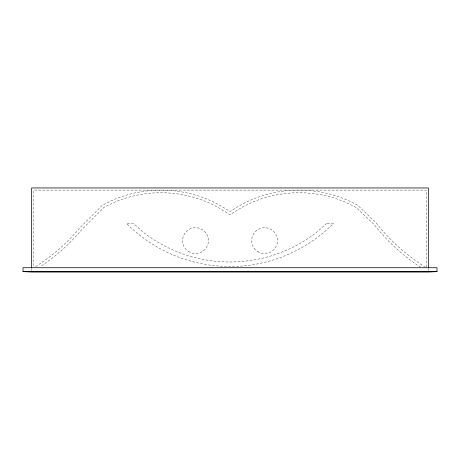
<?xml version="1.0" encoding="UTF-8"?>
<svg xmlns="http://www.w3.org/2000/svg" width="460" height="460" viewBox="0 0 460 460"><rect width="100%" height="100%" fill="white"/><g stroke="black" fill="none" stroke-linecap="round" stroke-linejoin="round"><path stroke-width="0.34" stroke-dasharray="2.3 1.72" d="M420.785 267.363L419.054 266.248A194.126 194.126 0 0 1 378.218 229.62L374.032 224.445L356.092 207.408L345.586 202.273A118.553 118.553 0 0 0 241.661 207.523L230 214.762L218.339 207.523A118.553 118.553 0 0 0 114.413 202.273L103.943 207.391L81.69 229.724L77.268 234.813A194.126 194.126 0 0 1 40.946 266.248M428.375 268.456L428.375 270.606M426.219 267.013L426.219 190.106L33.781 190.106L33.781 267.018M31.625 268.456L31.625 270.606M35.506 266.656A191.504 191.504 0 0 0 79.77 227.936L102.39 205.223A121.181 121.181 0 0 1 230 211.669A121.181 121.181 0 0 1 357.61 205.223L375.964 222.657A191.504 191.504 0 0 0 425.644 267.375M326.692 223.387L316.376 232.507A141.243 141.243 0 0 1 143.623 232.507L133.308 223.387L126.5 223.387A145.762 145.762 0 0 0 333.5 223.387L326.692 223.387M257.473 251.442A12.937 12.937 0 0 0 277.501 241.391A12.937 12.937 0 0 0 258.784 229.074A12.937 12.937 0 0 0 257.473 251.442M188.387 251.442A12.937 12.937 0 0 0 208.414 241.391A12.937 12.937 0 0 0 189.698 229.074A12.937 12.937 0 0 0 188.387 251.442"/><path stroke-width="0.69" d="M437 271.595L428.375 272.044L31.625 272.044L23 271.595L23 267.731L437 267.731L437 271.595L23 271.595M428.375 267.731L428.375 187.956L31.625 187.956L31.625 267.731"/></g></svg>
